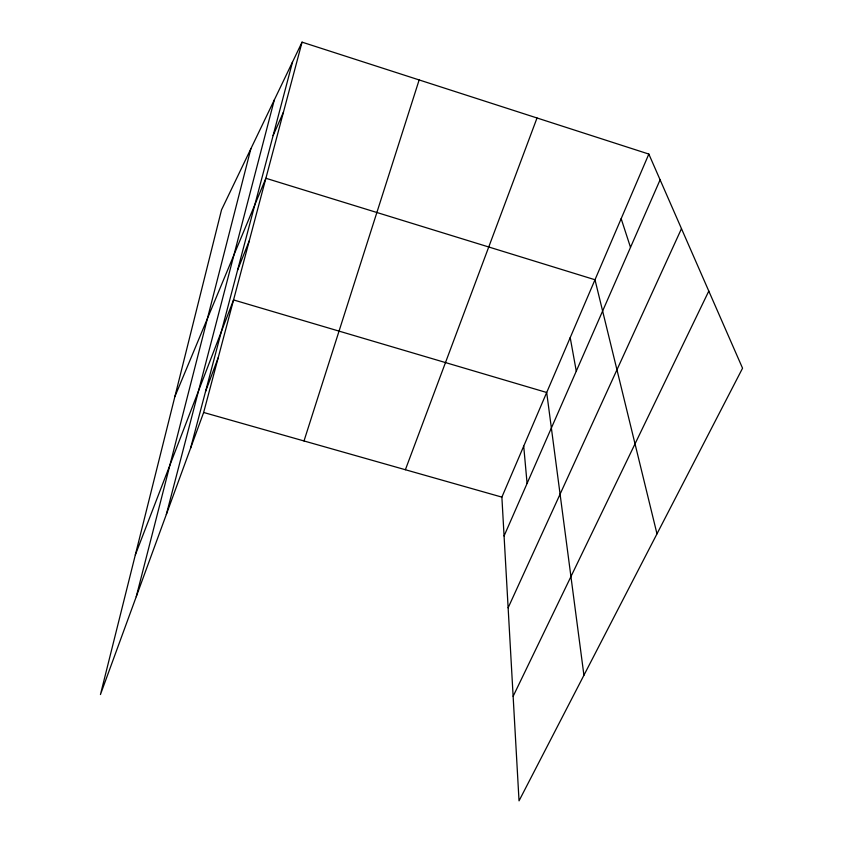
<?xml version="1.0" encoding="UTF-8"?>
<svg xmlns="http://www.w3.org/2000/svg" width="843" height="843" viewBox="0 0 843 843"><rect width="100%" height="100%" fill="white"/><g stroke="black" fill="none" stroke-linecap="round" stroke-linejoin="round"><path stroke-width="1.26" d="M136.239 596.718L250.856 148.768M166.324 514.504L274.323 99.906M190.581 448.191L292.521 62.013M302.057 42.15L221.53 209.854L100.443 694.548L203.648 412.48L302.057 42.15L648.836 154.069L742.557 368.212L519.035 800.85L501.88 497.117L648.836 154.069M304.007 440.963L419.15 79.937M205.534 391.531L218.2 357.706M405.388 469.73L537.023 117.978M135.323 554.915L233.553 299.939L546.696 392.49L583.925 675.254M237.61 270.023L249.275 240.771M174.859 396.653L265.882 178.273L594.989 279.75L656.982 533.84M504.072 535.969L660.101 179.822M273.1 135.597L283.448 112.172M508.129 607.803L681.481 228.653M513.134 696.307L708.794 291.077M203.648 412.48L501.88 497.117M621.165 218.664L630.511 247.368M570.205 337.611L576.285 371.152M523.714 446.158L527.086 483.46"/></g></svg>
